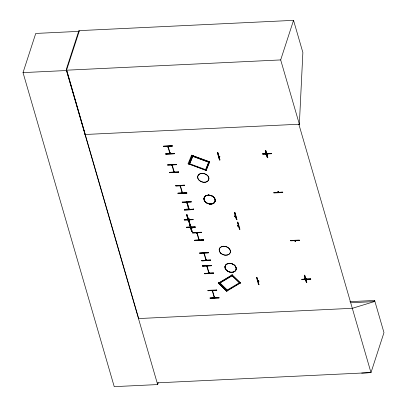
<?xml version="1.0" encoding="UTF-8"?>
<svg xmlns="http://www.w3.org/2000/svg" width="407" height="407" viewBox="0 0 407 407"><rect width="100%" height="100%" fill="white"/><g stroke="black" fill="none" stroke-linecap="round" stroke-linejoin="round"><path stroke-width="0.61" d="M201.974 173.285L201.984 173.357A5.769 4.309 18 0 0 199.176 180.301A5.795 4.324 18 0 0 208.715 179.853A5.795 4.324 18 0 0 201.989 173.367A5.795 4.324 18 0 0 199.16 180.311A5.769 4.309 18 0 0 208.694 179.848A5.769 4.309 18 0 0 201.994 173.387L201.994 173.367M208.292 195.05L208.292 195.08A5.795 4.324 18 0 1 215.028 201.592A5.795 4.324 18 0 1 205.469 202.06A5.779 4.314 18 0 1 208.303 195.121L208.298 194.943M223.519 246.199L223.524 246.245A5.795 4.324 18 0 0 220.696 253.205A5.795 4.324 18 0 0 230.255 252.747A5.795 4.324 18 0 0 223.524 246.26L223.535 246.255M361.686 373.092L370.986 372.598L298.85 124.242L299.354 124.216L302.874 52.498L293.539 20.35L79.406 30.622L66.443 70.523L157.651 384.569L114.235 386.65L23.026 72.609L35.75 33.44L79.167 31.354M232.178 274.979L240.461 282.931L226.674 291.178L218.376 283.15L218.895 282.758M165.669 153.8L174.522 153.332L165.669 153.8L165.751 154.187L174.603 153.719L165.751 154.187M169.76 172.298L178.607 171.963L178.683 172.288L178.602 171.871M169.841 172.685L169.719 172.329L178.607 171.963M177.961 193.152L186.808 192.73L177.92 193.183L178.037 193.584L186.889 193.116L178.042 193.569M184.391 209.636L193.244 209.254L193.315 208.949M193.325 209.585L184.473 210.022L193.325 209.585L193.31 208.872M203.525 239.84L194.638 240.206L194.75 240.603L203.607 240.135L203.52 239.748L194.678 240.262M201.74 260.495L210.592 260.027L201.74 260.495L201.821 260.882L210.673 260.414L201.826 260.841M204.604 273.407L213.456 272.944L204.604 273.407L204.685 273.799L213.538 273.331L204.69 273.753M210.068 298.021L218.915 297.507L210.027 297.96L210.144 298.362L218.997 297.893L210.144 298.362M186.375 227.223L195.233 226.841M186.452 227.64L195.314 227.233L186.447 227.65L186.335 227.254L195.192 226.877L195.309 227.259M273.87 192.618L282.728 192.15L273.87 192.526L273.947 192.882M301.872 279.344L310.729 278.876L301.831 279.288L301.953 279.645M188.828 163.889L206.242 170.309M206.4 169.943L188.955 163.507L188.685 163.924L188.059 163.741L191.611 155.174L192.206 155.326M171.902 164.942L173.708 171.479L173.926 172.029L174.298 172.008M180.103 185.801L182.188 192.979M206.751 266.015C206.354 267.119 208.028 266.906 207.061 266M79.019 30.215L66.397 69.058L85.221 134.488M75.778 102.671L75.885 102.345M163.431 146.21L172.283 145.772L172.395 146.184L163.548 146.606L163.456 146.199L172.283 145.772M170.116 152.915L170.111 152.36M174.598 153.749L174.481 153.363M175.722 185.592L184.585 185.175L184.681 185.582L175.834 186.004L175.732 185.582L184.585 185.175M192.038 156.013L209.447 162.459L192.007 156.003L192.114 155.581L191.611 155.174M191.198 201.668L191.117 202.02L182.275 202.442L182.356 202.096M186.879 193.157L186.767 192.76M187.083 202.92L186.711 202.94L186.492 202.391L186.681 201.821M186.543 202.238L186.727 201.816M184.473 210.022L184.463 209.295M187.083 202.869L186.564 202.315L186.752 202.961C186.61 201.496 187.2 204.258 186.849 202.223M187.215 202.615L188.934 209.402M188.527 208.211L188.629 209.417M188.599 222.029L186.625 214.804L188.604 222.019L189.092 222.008L187.027 214.748L189.057 221.932M191 201.618L191.117 202.02M188.975 208.18L188.914 209.325L188.726 208.679C189.057 207.178 189.113 209.015 188.39 208.771M208.964 161.752L209.61 161.767M191.641 231.685L192.135 231.664L190.105 224.486L189.611 224.506L191.641 231.685L189.667 224.46L190.069 224.405L192.099 231.588L189.993 224.45M219.521 159.987L217.491 152.808L219.47 160.017L219.958 160.007L217.893 152.747L219.922 159.931M194.75 240.603L203.602 240.105M201.302 232.194L192.435 232.626L192.552 233.023L201.394 232.601L201.292 232.178L201.394 232.483L192.562 232.896M203.597 240.181L203.48 239.779M157.651 384.569L158.242 382.758M202.365 265.822L211.228 265.374L211.33 265.796L202.483 266.219L202.381 265.796L211.238 265.389M208.348 252.482L208.465 252.879L199.618 253.307L199.516 252.884L208.374 252.472M210.668 260.444L210.551 260.058M298.865 124.288L299.369 124.262L280.682 59.926L293.539 20.35M213.533 273.372L213.416 272.975M234.915 212.535L236.945 219.719L236.452 219.739L234.422 212.556L234.92 212.525L236.915 219.678M218.376 283.15L218.981 283.007M216.672 289.957L216.789 290.359L207.941 290.781L207.84 290.359L216.692 289.952M219.439 283.338L219.027 282.779M237.932 222.151L237.464 222.212L239.494 229.395L239.988 229.375L237.932 222.151L237.556 222.13L239.581 229.309M265.781 150.534L267.811 157.718L267.318 157.738L265.288 150.554L265.781 150.534L267.816 157.702M218.986 297.934L218.869 297.537M226.684 290.43L227.203 290.659M271.433 153.337L262.551 153.719L262.663 154.121L271.525 153.739L271.423 153.322L271.525 153.622L262.652 153.978L271.51 153.602M226.674 291.178L218.437 283.079M239.942 282.433L240.435 282.748M256.965 277.543L256.471 277.569L256.929 277.467L258.994 284.727L258.557 284.707M290.557 240.451L299.435 240.064L299.527 240.471L290.669 240.847L290.578 240.44L290.664 240.73L299.537 240.339L290.654 240.71M304.818 275.254L306.847 282.433L306.354 282.458L304.324 275.274L304.818 275.254L304.411 275.188L306.491 282.412L304.461 275.229M352.309 308.308L374.267 301.612L374.638 300.468L349.928 301.653M188.578 219.892L189.163 220.63L188.67 220.543M209.676 161.869L192.221 155.55L193.432 155.856M188.039 218.294C189.799 217.699 188.273 219.302 188.212 218.249M191.081 227.951C192.023 227.274 192.633 228.673 191.224 228.251M218.905 156.293L219.866 156.507L218.976 156.542M235.46 216.31L234.559 216.366M238.517 225.926L237.602 226.022M266.336 154.273L265.425 154.365L265.445 153.983M257.941 281.013L258.903 281.222L258.084 281.313M305.372 278.988L305.108 278.709M192.094 155.352L188.716 163.899M188.767 164.052L192.257 155.479M189.453 164.235L192.989 155.728L189.494 164.321L188.97 164.057L192.389 155.393M208.944 161.635L205.449 170.228L206.125 170.34M205.53 170.187L209.02 161.615M206.013 170.37L209.503 161.798M229.299 263.202L229.283 263.38A5.795 4.324 18 0 1 236.014 269.877A5.795 4.324 18 0 1 226.455 270.334A5.795 4.324 18 0 1 229.289 263.375A5.795 4.324 18 0 1 236.019 269.861A5.769 4.309 18 0 1 226.475 270.324A5.795 4.324 18 0 1 229.283 263.39M232.127 274.842L231.614 275.234L239.911 283.262L240.435 282.85M227.198 290.766L226.653 291.158L227.03 290.761M219.866 156.507L219.068 156.537L219.078 156.247M188.98 218.534L188.202 218.539M191.875 227.879L192.028 228.19L191.244 228.195L191.259 227.905M265.481 154.334L265.456 154.019M266.071 153.994L266.163 154.319M234.681 216.346C233.649 215.517 236.808 216.438 234.58 216.31L234.59 216.02M237.724 225.997C236.767 225.157 239.855 226.038 237.622 225.966L237.632 225.676M258.903 281.222L258.104 281.257L258.114 280.967M305.281 278.993L304.411 278.78L305.306 278.739M191.585 155.24L209.661 161.925L206.176 170.497L188.151 163.68M258.959 284.646L256.853 277.508M184.305 219.953L193.177 219.561M163.563 146.474L172.38 146.042M167.633 165.033L176.49 164.591L176.373 164.301L176.48 164.723L167.633 165.15L167.516 164.749L176.384 164.316M175.834 185.887L184.676 185.465M182.285 202.31L191.102 201.877M199.618 253.19L208.45 252.742M202.483 266.102L211.314 265.654M207.952 290.649L216.783 290.242M168.259 146.535L167.816 146.556M167.913 147.054L168.361 147.034M167.842 146.479C167.826 147.685 168.869 147.095 168.127 146.388M170.212 153.566C170.35 152.065 168.849 153.327 170.212 153.47M171.896 165.094C172.268 164.56 172.894 165.985 172.136 165.741M172.044 165.593L172.446 165.629M173.753 171.479L174.125 171.408L174.293 172.11M180.103 185.953L180.499 185.933M180.337 186.599L180.693 186.533L180.413 185.785M181.954 192.333L182.351 192.313M182.097 192.832C182.753 193.33 182.555 191.834 181.96 192.18M196.815 232.972L197.263 232.952M196.82 232.819L196.993 233.521L197.359 233.45M196.917 233.47L197.41 233.557L197.125 232.804M198.672 239.352L199.043 239.28L199.211 239.982M203.887 253.251L204.283 253.23M203.887 253.098L203.983 253.754L204.431 253.785M203.983 253.754L204.482 253.836L204.197 253.083M206.14 259.615L205.739 259.635M206.283 260.165L206.069 259.544M206.283 260.266C206.685 259.132 204.97 259.381 205.973 260.277M206.751 266.168L207.148 266.147M206.893 266.666L207.295 266.646M209.147 273.178C209.513 272.141 207.962 272.375 208.837 273.194M208.776 273.097L209.147 273.082M212.607 290.71L212.21 290.73M212.352 291.229L212.754 291.209M212.21 290.578C211.813 291.687 213.482 291.468 212.515 290.562M214.062 297.11L214.458 297.09M214.601 297.741C215.008 296.611 213.288 296.856 214.296 297.756M188.716 220.538L189.118 220.523M266.941 153.938C267.592 156.13 267.206 152.788 267.145 154.66L267.48 154.624M190.379 226.424L190.827 226.404L190.919 227.06M294.943 240.664C295.553 242.908 295.238 239.443 295.146 241.392L295.482 241.3M305.876 278.403L306.278 278.439M219.032 282.677L219.475 282.468L227.783 290.496L227.34 290.715M232.158 274.923L218.503 283.145M219.073 282.906L232.305 274.99L232.682 275.366L219.327 283.338M219.419 283.236L232.651 275.32M226.684 290.359L240.008 282.412M227.116 290.659L240.354 282.748M167.816 146.403L168.03 147.125M173.713 171.347L174.196 171.454M199.115 239.331C198.112 238.507 199.242 241 198.697 239.275M209.05 272.527L208.557 272.548M190.781 226.409C189.616 225.712 191.356 228.179 190.71 226.333M278.408 192.363C278.815 191.259 277.142 191.468 278.103 192.374M306.415 279.09C306.156 277.014 305.84 279.97 305.901 278.383M304.492 278.739L304.594 279.1M219.795 156.583L219.683 156.186M188.929 218.584L188.817 218.188M258.832 281.303L258.72 280.901M280.682 59.926L66.55 70.197L138.68 318.554L352.813 308.282M23.026 72.609L66.443 70.523M84.717 134.513L299.354 124.216M178.683 172.227L169.836 172.716L178.678 172.303M180.245 186.452L180.622 186.508L180.433 185.862M191.025 201.613L182.168 202.02L182.275 202.442M188.7 208.603L188.395 208.618L186.823 202.32M185.729 209.234L188.894 209.101M185.734 209.31L188.894 209.162M184.356 209.62L193.244 209.167M350.814 302.737L374.267 301.612M157.484 382.839L370.986 372.598L383.974 332.616L374.638 300.468M217.435 152.849L217.928 152.828M265.374 154.06L266.173 154.029M218.997 156.288L219.8 156.257M265.445 154.309L266.244 154.278M278.276 191.712L277.9 191.651L278.017 192.226M273.942 192.959L282.804 192.567L282.687 192.18M186.569 214.85L187.062 214.83M234.508 216.061L235.307 216.025M188.131 218.289L188.934 218.259M237.551 225.717L238.354 225.682M191.178 227.945L191.977 227.91M304.411 278.78L305.209 278.744M258.033 281.008L258.837 280.972M301.943 279.685L310.806 279.294L310.689 278.907M234.518 212.5L236.548 219.683M169.841 153.485L169.668 152.935M172.075 165.644L171.922 165.018M180.276 186.503L180.123 185.877M196.993 233.521L196.84 232.896M204.06 253.8L203.912 253.174M206.924 266.717L206.776 266.092M267.267 153.999L267.45 154.65M295.146 241.392L294.938 240.817M232.041 274.949L240.344 282.951M231.675 275.168L239.977 283.175M219.078 282.697L227.386 290.705M218.92 282.84L227.228 290.847M218.803 282.86L227.111 290.868M205.886 260.134L205.764 259.554M214.204 297.609L214.087 297.034M188.492 209.269L188.416 208.694M204.217 253.159L204.406 253.81M204.426 253.882L206.049 259.468M204.121 253.897L205.744 259.483M207.082 266.076L207.27 266.722M207.29 266.799L208.913 272.38M208.933 272.456L209.122 273.102M197.151 232.88L197.339 233.526M197.359 233.603L198.982 239.189M199.003 239.26L199.191 239.911M206.985 266.814L208.608 272.395M208.628 272.471L208.816 273.117M197.049 233.618L198.672 239.204M187.535 203.729L188.833 208.196M212.54 290.639L212.729 291.285M212.749 291.361L214.372 296.942M214.392 297.018L214.581 297.665M186.869 202.299L187.057 202.945M212.23 290.654L212.418 291.3M212.444 291.376L214.062 296.957M180.642 186.584L182.265 192.165M182.285 192.241L182.473 192.887M181.98 192.257L182.168 192.903M168.147 146.464L168.335 147.11M168.356 147.186L169.978 152.767M169.999 152.844L170.187 153.49M168.05 147.202L169.673 152.783M172.232 165.003L172.42 165.654M172.441 165.725L174.064 171.311M174.084 171.388L174.272 172.034M173.779 171.398L173.967 172.049M306.212 278.368L306.415 278.937M295.273 240.73L295.457 241.376M278.205 191.641L278.413 192.211M256.527 277.523L258.501 284.747M188.909 219.953L189.092 220.599M189.113 220.675L190.69 226.261M188.599 219.963L188.782 220.614M188.807 220.686L190.384 226.272M190.405 226.348L190.588 226.994M184.198 219.658L193.071 219.287L193.162 219.694L184.305 220.07L184.198 219.658M265.425 150.509L267.455 157.692L265.425 150.509M229.289 263.39L229.289 263.375A5.769 4.309 18 0 1 235.994 269.866A5.795 4.324 18 0 1 226.46 270.324A5.769 4.309 18 0 1 229.289 263.405M208.308 195.106L208.303 195.09A5.769 4.309 18 0 1 215.008 201.582A5.779 4.314 18 0 1 205.479 202.055A5.795 4.324 18 0 1 208.303 195.101A5.795 4.324 18 0 1 215.028 201.597A5.795 4.324 18 0 1 205.474 202.05A5.795 4.324 18 0 1 208.298 195.111A5.779 4.314 18 0 1 215.018 201.597A5.769 4.309 18 0 1 205.489 202.04A5.769 4.309 18 0 1 208.308 195.121M220.716 253.19A5.769 4.309 18 0 0 230.235 252.732A5.769 4.309 18 0 0 223.535 246.271A5.769 4.309 18 0 0 220.716 253.19"/></g></svg>
